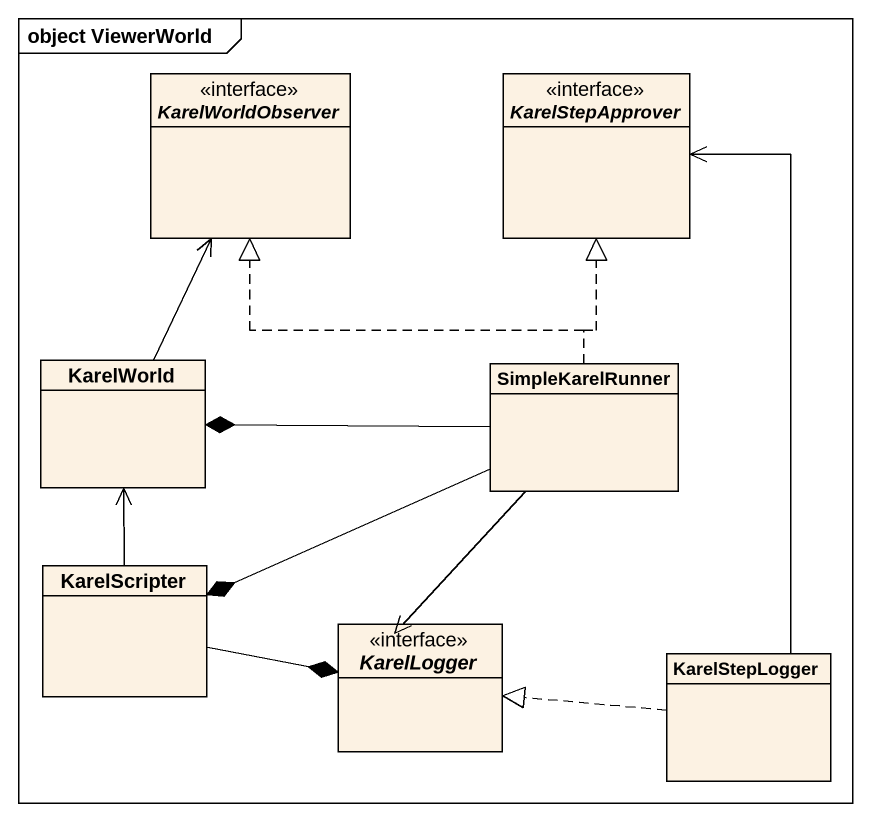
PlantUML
@startuml
mainframe object ViewerWorld
hide circle
hide empty members
interface KarelWorldObserver <<interface>>
interface KarelStepApprover <<interface>>
class KarelWorld
class SimpleKarelRunner
class KarelScripter
abstract class KarelLogger <<interface>>
class KarelStepLogger
KarelWorld -up-> KarelWorldObserver
SimpleKarelRunner .up.|> KarelWorldObserver
SimpleKarelRunner .up.|> KarelStepApprover
SimpleKarelRunner -left-* KarelWorld
SimpleKarelRunner -left-* KarelScripter
SimpleKarelRunner --> KarelLogger
KarelScripter -up-> KarelWorld
KarelScripter -right-* KarelLogger
KarelStepLogger -up-> KarelStepApprover
KarelStepLogger .left.|> KarelLogger
@enduml
